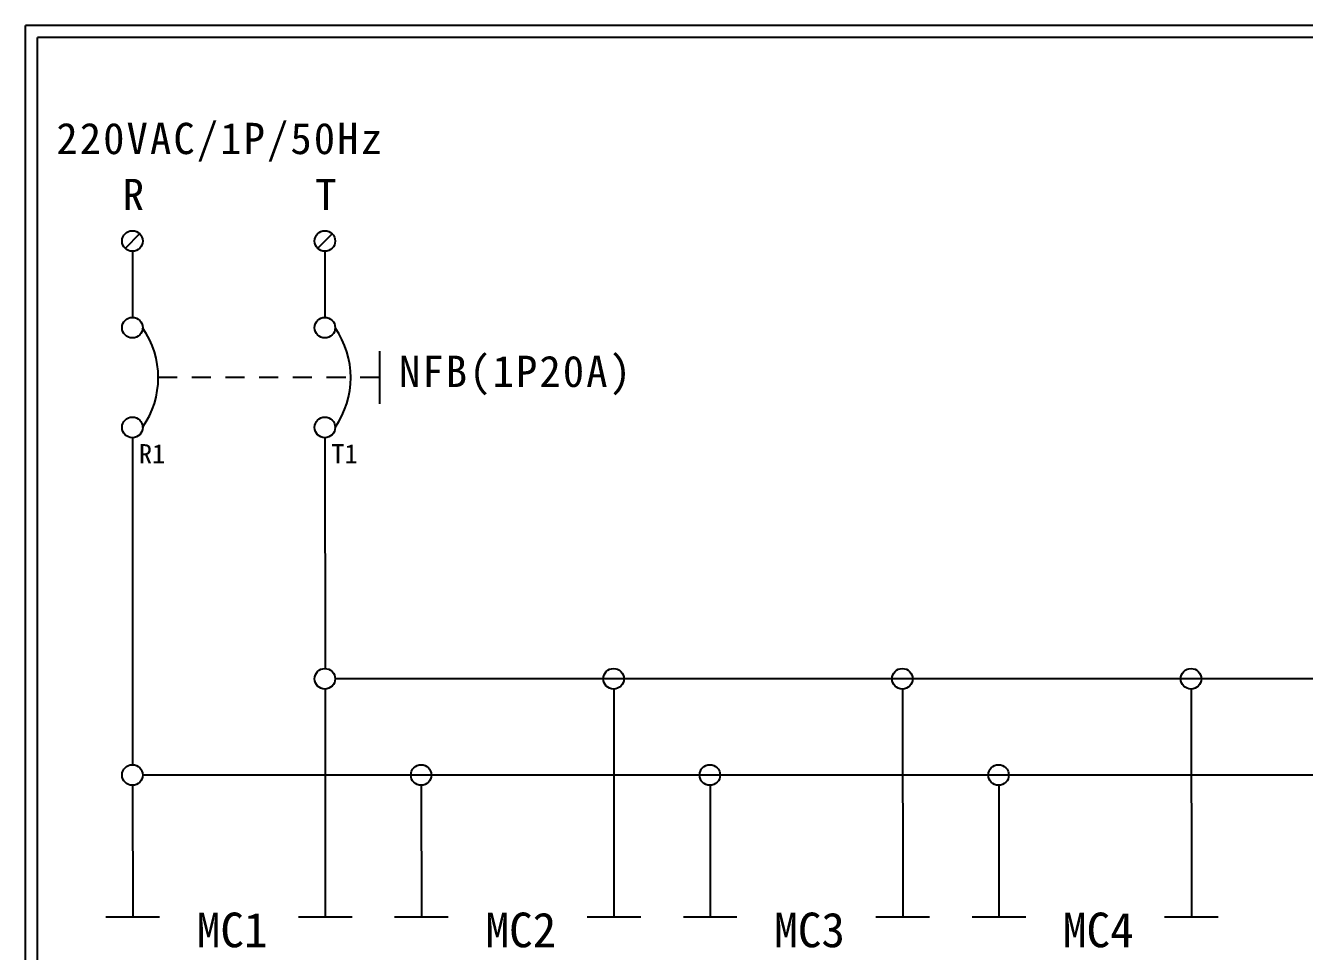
# Model space of a CAD drawing. Extents: x 10 to 297, y 3 to 207.
# Drawn here: x 10 to 142.9, y 110.8 to 207 of the extents above; entities that cross this region are included whole.
import ezdxf

# ---------------------------------------------------------------- set-up
doc = ezdxf.new("R2010")
doc.units = 0
doc.linetypes.add('HIDDEN9', pattern=[3.5, 2, -1.5])
doc.layers.get('0').update_dxf_attribs({"linetype": 'CONTINUOUS'})
doc.layers.add('圖框層', color=7, linetype='CONTINUOUS')
doc.layers.add('標尺寸層', color=3, linetype='CONTINUOUS')
doc.styles.add('STSL', font='KAIU.TTF')
doc.styles.add('標楷體', font='KAIU.TTF')

msp = doc.modelspace()

# ---------------------------------------------------------------- linework, layer by layer
for p, q in [((21.85, 185.35), (20.34, 183.83)), ((41.85, 185.35), (40.34, 183.83)), ((21.1, 164.1), (21.12, 130.19)), ((41.1, 164.1), (41.12, 140.19)), ((156.65, 139.12), (42.17, 139.12)), ((41.12, 138.05), (41.14, 114.4)), ((71.12, 138.05), (71.14, 114.4)), ((101.12, 138.05), (101.14, 114.4)), ((131.12, 138.05), (131.14, 114.4)), ((179.49, 129.12), (22.17, 129.12)), ((21.12, 128.05), (21.14, 114.4)), ((51.12, 128.05), (51.14, 114.4)), ((81.12, 128.05), (81.14, 114.4)), ((111.12, 128.05), (111.14, 114.4))]:
    msp.add_line(p, q)
at = {"color": 7, "linetype": 'HIDDEN9'}
msp.add_line((46.76, 170.41), (23.79, 170.41), dxfattribs=at)
for centre in [(21.1, 184.59), (41.1, 184.59), (21.1, 175.59), (41.1, 175.59), (21.1, 165.23), (41.1, 165.23), (41.1, 139.12), (71.1, 139.12), (101.1, 139.12), (131.1, 139.12), (21.1, 129.12), (51.1, 129.12), (81.1, 129.12), (111.1, 129.12)]:
    msp.add_circle(centre, 1.07)
at = {"color": 7}
for centre in [(14.74, 170.41), (34.74, 170.41)]:
    msp.add_arc(centre, 9.05, 325.1286, 34.8714, dxfattribs=at)
at = {"layer": '圖框層', "color": 7}
for p, q in [((297, 206.97), (10, 206.97)), ((10, 3), (10, 206.97)), ((295.75, 205.72), (11.25, 205.72)), ((11.25, 4.25), (11.25, 205.72))]:
    msp.add_line(p, q, dxfattribs=at)
at = {"layer": '標尺寸層', "color": 7}
for p, q in [((21.1, 183.52), (21.1, 176.66)), ((41.1, 183.52), (41.1, 176.66)), ((46.76, 173.14), (46.76, 167.68)), ((21.1, 164.16), (21.1, 164.1)), ((41.1, 164.16), (41.1, 164.1)), ((18.35, 114.4), (23.92, 114.4)), ((38.35, 114.4), (43.92, 114.4)), ((48.35, 114.4), (53.92, 114.4)), ((68.35, 114.4), (73.92, 114.4)), ((78.35, 114.4), (83.92, 114.4)), ((98.35, 114.4), (103.92, 114.4)), ((108.35, 114.4), (113.92, 114.4)), ((128.35, 114.4), (133.92, 114.4))]:
    msp.add_line(p, q, dxfattribs=at)

# ---------------------------------------------------------------- texts
at = {"color": 0, "char_height": 3.25, "style": '標楷體'}
for s, insert, width, attachment_point in [('\\pt6.5;{\\T1.1;220VAC/1P/50Hz}', (13.2, 196.87), 35.213, 1), ('\\pt6.5;{\\T1.1;R}', (20.1, 191.05), 2, 1), ('\\pt6.5;{\\T1.1;T}', (40.1, 191.05), 2, 1), ('\\pt6.5;{\\T1.1;NFB(1P20A)}', (60.96, 172.68), 24.6072, 2)]:
    msp.add_mtext(s, dxfattribs=dict(at, insert=insert, width=width, attachment_point=attachment_point))
at = {"layer": '圖框層', "color": 4, "style": 'STSL'}
for s, height, p in [('R1', 2, (21.78, 161.49)), ('T1', 2, (41.78, 161.49)), ('MC1', 3.6, (27.79, 111.23)), ('MC2', 3.6, (57.79, 111.23)), ('MC3', 3.6, (87.79, 111.23)), ('MC4', 3.6, (117.79, 111.23))]:
    msp.add_text(s, height=height, dxfattribs=at).set_placement(p)

doc.saveas('drawing.dxf')
